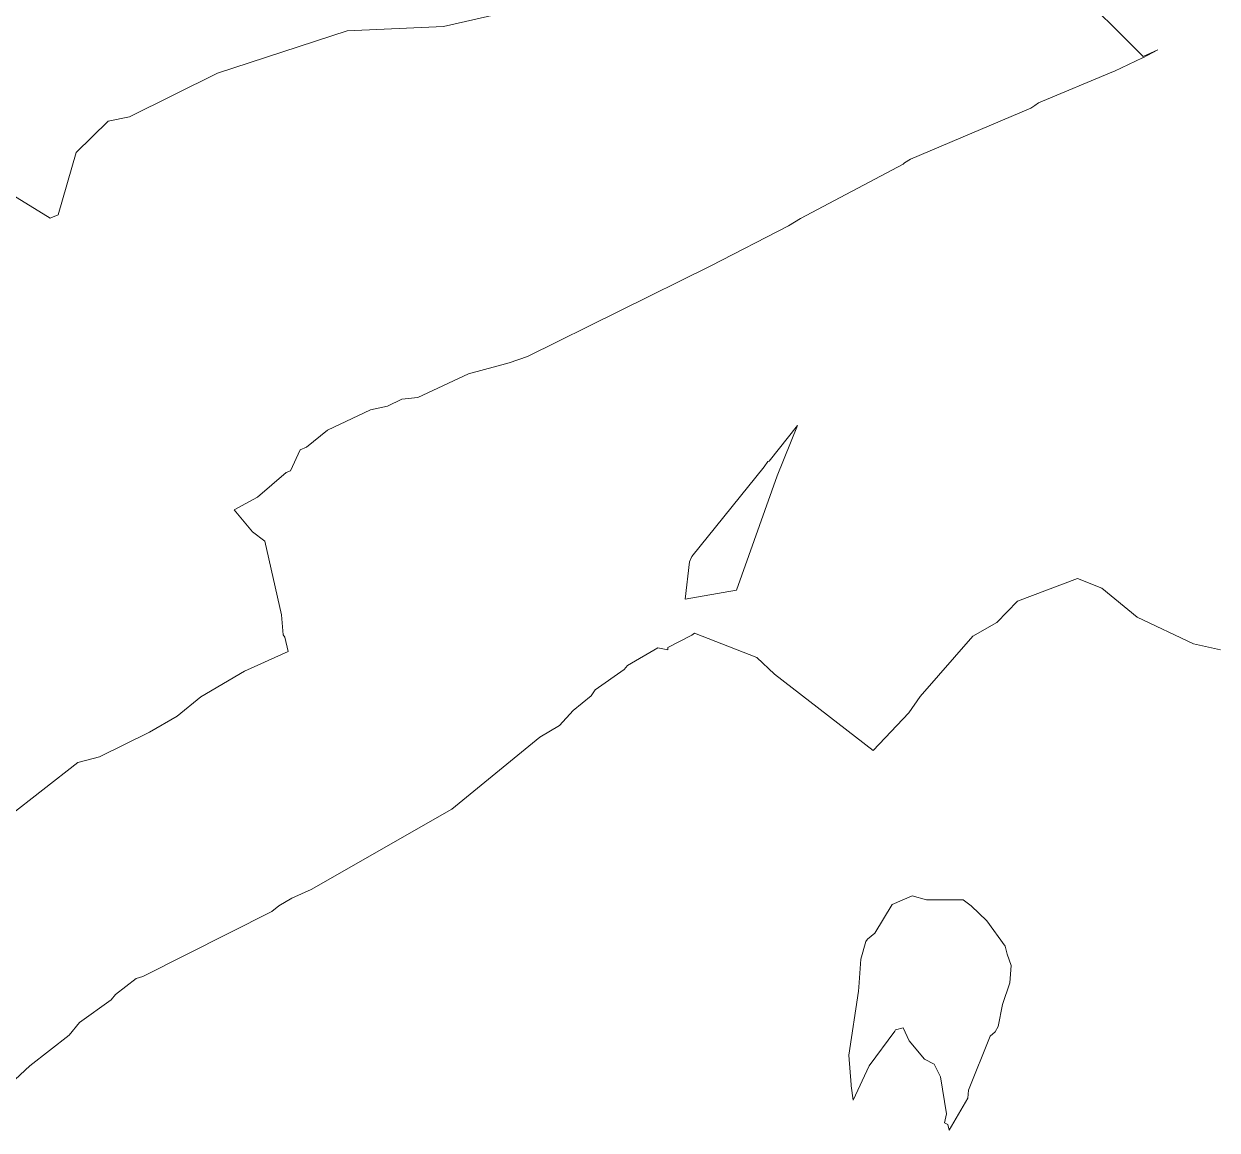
# Model space of a CAD drawing. Header units: metres. Extents: x 809241 to 811075, y 9156873 to 9158251.
# Drawn here: x 810320.5 to 810398.5, y 9157121.6 to 9157193.9 of the extents above; entities that cross this region are included whole.
import ezdxf

# ---------------------------------------------------------------- set-up
doc = ezdxf.new("R2010")
doc.units = ezdxf.units.M
doc.layers.add('C-TOPO-MAJR', color=9, linetype='Continuous')

msp = doc.modelspace()

# ---------------------------------------------------------------- linework, layer by layer
at = {"layer": 'C-TOPO-MAJR', "color": 9, "linetype": 'Continuous', "lineweight": 5}
for points, elevation in [([(810319.438, 9157142.057), (810324.008, 9157145.614), (810325.436, 9157146), (810328.694, 9157147.606), (810330.501, 9157148.656), (810332.047, 9157149.899), (810334.906, 9157151.583), (810337.765, 9157152.864), (810337.536, 9157153.797), (810337.443, 9157153.965), (810337.331, 9157155.272), (810336.234, 9157160.074), (810335.421, 9157160.687), (810334.236, 9157162.127), (810335.756, 9157162.943), (810337.627, 9157164.564), (810337.91, 9157164.677), (810338.556, 9157166.037), (810338.964, 9157166.225), (810340.327, 9157167.337), (810343.132, 9157168.655), (810344.242, 9157168.886), (810345.188, 9157169.345), (810346.243, 9157169.465), (810349.539, 9157171.016), (810352.211, 9157171.722), (810353.395, 9157172.141), (810365.388, 9157178.068), (810370.449, 9157180.672), (810371.233, 9157181.161), (810377.943, 9157184.699), (810378.044, 9157184.784), (810378.433, 9157185.033), (810386.28, 9157188.369), (810386.548, 9157188.523), (810386.779, 9157188.696), (810391.698, 9157190.76), (810391.759, 9157190.766), (810393.594, 9157191.637), (810393.609, 9157191.642), (810394.593, 9157192.162), (810393.636, 9157191.727), (810388.818, 9157196.544)], 2590), ([(810318.039, 9157183.72), (810322.204, 9157181.184), (810322.246, 9157181.202), (810322.738, 9157181.384), (810323.904, 9157185.461), (810326.009, 9157187.513), (810327.396, 9157187.801), (810333.136, 9157190.65), (810341.622, 9157193.404), (810347.912, 9157193.684), (810354.818, 9157195.269)], 2580), ([(810319.924, 9157124.913), (810320.891, 9157125.808), (810323.455, 9157127.803), (810324.12, 9157128.632), (810326.198, 9157130.11), (810326.475, 9157130.463), (810327.834, 9157131.52), (810328.259, 9157131.635), (810336.684, 9157135.889), (810337.143, 9157136.258), (810337.994, 9157136.759), (810339.255, 9157137.324), (810348.466, 9157142.579), (810354.199, 9157147.268), (810355.481, 9157148.027), (810356.382, 9157149.021), (810357.567, 9157149.971), (810357.832, 9157150.374), (810359.724, 9157151.691), (810359.937, 9157151.95), (810361.91, 9157153.113), (810362.577, 9157152.984), (810362.568, 9157153.137), (810364.137, 9157153.93), (810364.313, 9157154.064), (810368.385, 9157152.475), (810369.549, 9157151.388), (810375.979, 9157146.4), (810378.311, 9157148.857), (810379.049, 9157149.941), (810382.496, 9157153.878), (810384.062, 9157154.773), (810385.41, 9157156.157), (810389.348, 9157157.648), (810390.92, 9157156.998), (810393.244, 9157155.115), (810396.91, 9157153.371), (810398.679, 9157152.982)], 2600)]:
    msp.add_lwpolyline(points, dxfattribs=dict(at, elevation=elevation))
for points, elevation in [([(810364.144, 9157159.082), (810363.991, 9157158.733), (810363.697, 9157156.279), (810367.046, 9157156.886), (810369.719, 9157164.335), (810371.044, 9157167.633), (810369.19, 9157165.298), (810369.101, 9157165.281), (810368.86, 9157164.922), (810364.144, 9157159.082)], 2600), ([(810384.918, 9157131.232), (810384.997, 9157132.359), (810384.741, 9157133.092), (810384.617, 9157133.633), (810383.403, 9157135.271), (810382.389, 9157136.262), (810381.867, 9157136.651), (810379.48, 9157136.648), (810378.532, 9157136.91), (810377.234, 9157136.351), (810376.103, 9157134.48), (810375.622, 9157134.088), (810375.514, 9157133.927), (810375.174, 9157132.775), (810375.054, 9157130.957), (810375.034, 9157130.68), (810374.387, 9157126.509), (810374.552, 9157124.565), (810374.548, 9157124.51), (810374.687, 9157123.561), (810375.735, 9157125.818), (810377.396, 9157128.064), (810377.443, 9157128.15), (810377.947, 9157128.281), (810378.349, 9157127.431), (810379.336, 9157126.245), (810379.962, 9157125.928), (810380.381, 9157125.096), (810380.77, 9157122.664), (810380.658, 9157122.094), (810380.869, 9157121.977), (810380.947, 9157121.609), (810382.166, 9157123.699), (810382.217, 9157124.213), (810383.637, 9157127.742), (810383.966, 9157128.027), (810384.16, 9157128.384), (810384.443, 9157129.819), (810384.918, 9157131.232)], 2610)]:
    msp.add_lwpolyline(points, close=True, dxfattribs=dict(at, elevation=elevation))

doc.saveas('drawing.dxf')
